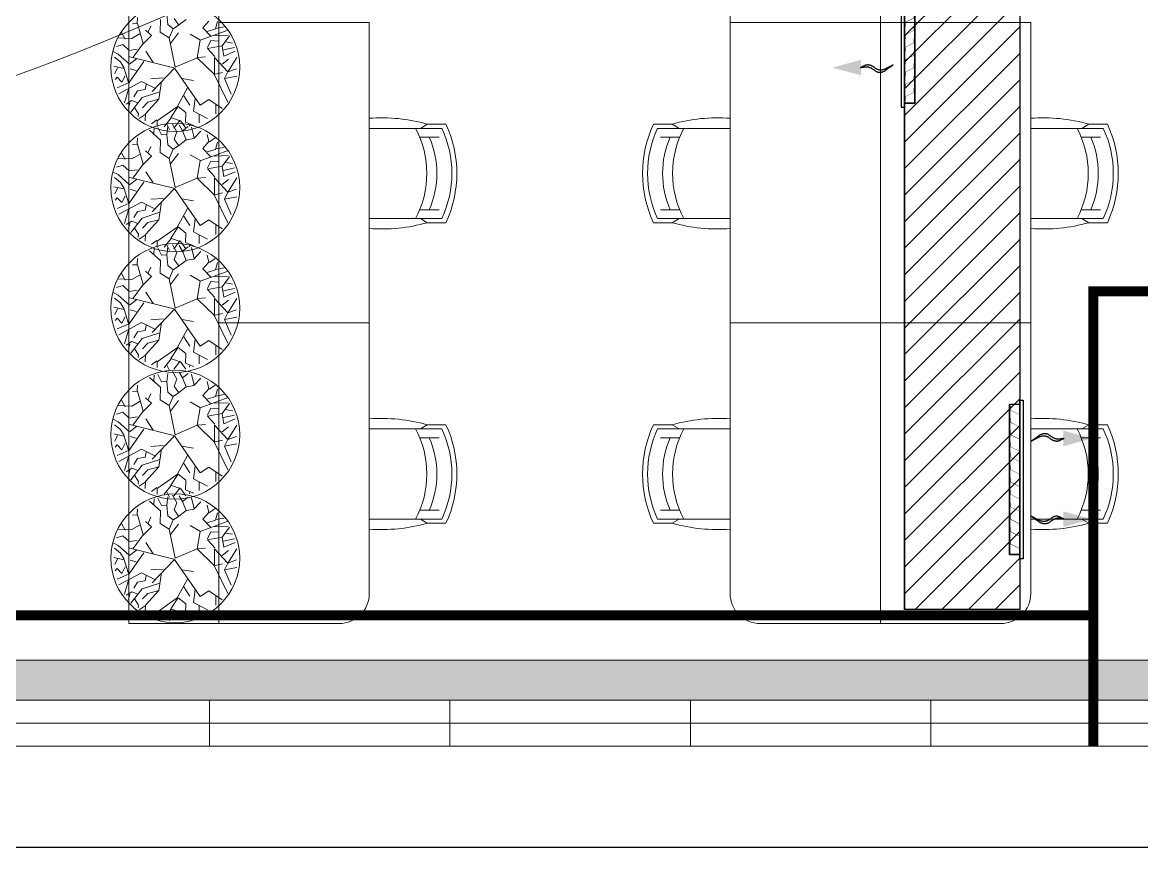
# Model space of a CAD drawing. Header units: millimetres. Extents: x -81374 to 485233, y -39075 to 157313.
# Drawn here: x 31653 to 37237, y -39075 to -34958 of the extents above; entities that cross this region are included whole.
import ezdxf
from ezdxf.enums import TextEntityAlignment as Align

# ---------------------------------------------------------------- set-up
doc = ezdxf.new("R2010")
doc.units = ezdxf.units.MM
doc.linetypes.add('CENTER', pattern=[2, 1.25, -0.25, 0.25, -0.25])
doc.linetypes.add('HIDDEN', pattern=[0.375, 0.25, -0.125])
for name, color, linetype in [('CEN', 252, 'CENTER'), ('Hatch 01_UC', 7, 'Continuous'), ('M-HVAC ELLIPTICAL DUCT', 6, 'Continuous'), ('M-HVAC-GRIL', 6, 'Continuous'), ('M-HVAC-INSULATION', 8, 'Continuous'), ('M-HVAC-SUPP', 4, 'Continuous')]:
    doc.layers.add(name, color=color, linetype=linetype)
for name, color, linetype, lineweight in [('G-IMPT', 8, 'Continuous', 5), ('ID-MODULAR', 44, 'Continuous', 9), ('M HVAC GRILLE', 6, 'Continuous', 13)]:
    doc.layers.add(name, color=color, linetype=linetype, lineweight=lineweight)
doc.styles.get("Standard").update_dxf_attribs({"font": 'arial.ttf'})

# ---------------------------------------------------------------- blocks, each defined once
blk = doc.blocks.new('ng')
at = {"layer": 'CEN', "color": 9, "linetype": 'HIDDEN', "lineweight": 0, "ltscale": 1500, "true_color": 0xc7c8ca}
blk.add_line((55278.8, 77360.6), (49415.5, 77360.6), dxfattribs=at)
blk.add_lwpolyline([(45315.5, 78013.1), (45315.5, 75743.2), (49415.5, 75743.2), (49415.5, 78013.2)], dxfattribs=at)
blk = doc.blocks.new('floor plan 1')
at = {"layer": 'DEFPOINTS', "color": 8, "linetype": 'Continuous'}
blk.add_line((0, 0), (41272.1, 0), dxfattribs=at)
at = {"layer": 'G-IMPT', "color": 55, "linetype": 'Continuous', "true_color": 0xb49f4b}
for p, q in [((19585.1, -506.5), (28633.4, -506.5)), ((19585.1, -735.3), (28633.4, -735.3))]:
    blk.add_line(p, q, dxfattribs=at)
at = {"layer": 'G-IMPT', "linetype": 'Continuous'}
for p, q in [((21985.1, -506.5), (21985.1, -735.3)), ((23185.1, -506.5), (23185.1, -735.3)), ((24385.1, -506.5), (24385.1, -735.3)), ((25585.1, -506.5), (25585.1, -735.3)), ((19585.1, -620.9), (28633.4, -620.9))]:
    blk.add_line(p, q, dxfattribs=at)
at = {"layer": 'G-IMPT', "color": 8, "ltscale": 500}
for p, q in [((22237, -1117.8), (21637, -1117.8)), ((22237, -2617.8), (22237, -1117.8)), ((22237, -1117.8), (22837, -1117.8)), ((22237, -2617.8), (22237, -1117.8)), ((25537, -1117.8), (24937, -1117.8)), ((25537, -8617.8), (25537, -1117.8)), ((25537, -1117.8), (25987, -1117.8)), ((25537, -2617.8), (25537, -1117.8)), ((25635.6, -1207.3), (25635.9, -1164.8)), ((25704.4, -1169), (25662, -1152.5)), ((25682.9, -1159.8), (25684.7, -1148.1)), ((25702.4, -1216.5), (25704.4, -1169)), ((25727.3, -1173.3), (25703.2, -1138.1)), ((25731.3, -1178.6), (25762, -1138.1)), ((25775.1, -1190.2), (25810, -1146.1)), ((25797.8, -1158.6), (25784.4, -1131.4)), ((25845.7, -1175.5), (25845.2, -1146.8)), ((25847, -1179.8), (25873.5, -1160.7)), ((25987, -1117.8), (25987, -8617.8)), ((25553.2, -1254.4), (25553.2, -1209.9)), ((25664.5, -1223.4), (25594.3, -1186.4)), ((25656.4, -1286), (25664.5, -1223.4)), ((25741.3, -1247.2), (25702.4, -1216.5)), ((25778, -1191.4), (25727.3, -1173.3)), ((25742.9, -1244.4), (25778, -1191.4)), ((25746.2, -1245.8), (25845.7, -1175.5)), ((25837.6, -1282.9), (25904, -1209.6)), ((25904, -1209.6), (25904.8, -1175.7)), ((25906, -1206.7), (25934.7, -1186.8)), ((25920.8, -1291.5), (25976.6, -1219.1)), ((25939.2, -1210.2), (25940.4, -1196.3)), ((25960, -1244.1), (25939.2, -1210.2)), ((21487, -1267.8), (21487, -2617.8)), ((22987, -1267.8), (22987, -2617.8)), ((24787, -1267.8), (24787, -2617.8)), ((25561.8, -1408.1), (25492.9, -1268.1)), ((25588.3, -1281.9), (25521.1, -1237.2)), ((25630.7, -1253.6), (25588.3, -1281.9)), ((25758.3, -1438.4), (25630.8, -1253.5)), ((25711.7, -1300.6), (25681.7, -1253.9)), ((25694, -1339.5), (25746.2, -1245.8)), ((25824.3, -1371.8), (25837.6, -1282.9)), ((25837.6, -1282.9), (25892.4, -1268.8)), ((25892.4, -1268.8), (25919, -1240.8)), ((25942.2, -1265), (25972.4, -1276)), ((25972.4, -1276), (25999.5, -1259.1)), ((25982.3, -1264.2), (25987.8, -1237.8)), ((25986, -1338.9), (26009.1, -1265)), ((25509.5, -1386), (25475.8, -1308.9)), ((25758.3, -1438.4), (25870.9, -1322)), ((25832.9, -1320.2), (25920.8, -1291.5)), ((25856.8, -1337.5), (25923.2, -1371.3)), ((25899.8, -1355.9), (25906, -1331.6)), ((25906, -1331.6), (25944.2, -1324.6)), ((25923.2, -1371.3), (26036.2, -1310.5)), ((25944.2, -1324.6), (25961.8, -1294.8)), ((25985.9, -1365.7), (26044.8, -1339.2)), ((25509.5, -1386), (25448.6, -1397.5)), ((25492.8, -1419.9), (25509.5, -1386)), ((25721.7, -1386.9), (25664.9, -1377.1)), ((25816.3, -1389.8), (25876.5, -1385.3)), ((25912.6, -1470.5), (25985.9, -1365.7)), ((25988.8, -1367.2), (26009.7, -1436.7)), ((26004.5, -1400.5), (26021.4, -1368.6)), ((26021.4, -1368.6), (26045, -1392.8)), ((26045, -1392.8), (26054.9, -1381)), ((25492.8, -1419.9), (25447.4, -1491.6)), ((25492.8, -1419.9), (25449.3, -1435.3)), ((25559.9, -1491.5), (25492.8, -1419.9)), ((25556.3, -1407.6), (25518.7, -1416.6)), ((25558.6, -1407), (25559.9, -1491.5)), ((25645.2, -1490.3), (25561.8, -1408.1)), ((25755.2, -1443.7), (25645.2, -1490.3)), ((25755.2, -1443.7), (25784.8, -1589.1)), ((25761.6, -1439.8), (25989, -1496.1)), ((25950.1, -1425.7), (25979.7, -1434.8)), ((26009.7, -1436.7), (26061.5, -1448)), ((26010.3, -1438.9), (26027.6, -1469.4)), ((26042.9, -1440.3), (26056, -1411.9)), ((25513.6, -1498.6), (25456.7, -1522.4)), ((25520.6, -1458.4), (25490.2, -1483.2)), ((25520.5, -1547.8), (25513.6, -1498.6)), ((25558.5, -1496.3), (25595, -1536.6)), ((25642.9, -1491), (25603.5, -1494)), ((25645.2, -1490.3), (25631.2, -1577.1)), ((25866.1, -1466.5), (25901.8, -1522.7)), ((25964.9, -1492.6), (25915.7, -1561)), ((25948.9, -1484.1), (25984.2, -1457.9)), ((25984.2, -1457.9), (26039.3, -1508.3)), ((26027.6, -1469.4), (26058.9, -1493.6)), ((25515, -1529.4), (25459.6, -1541.6)), ((25502.8, -1568.7), (25468.9, -1563.3)), ((25521.2, -1549.9), (25484.9, -1598.8)), ((25595, -1536.6), (25521.2, -1549.9)), ((25593.6, -1541.5), (25577, -1575.6)), ((25779.4, -1561.8), (25738.9, -1614)), ((25915.1, -1559.1), (25874.1, -1600.3)), ((25915.7, -1561), (25943, -1660.1)), ((25944.6, -1532.3), (25985.7, -1526.7)), ((25985.7, -1526.7), (26016, -1555.7)), ((26016, -1555.7), (26048.1, -1546)), ((26039.3, -1508.3), (26064.6, -1520.7)), ((21104.9, -1618.3), (21198, -1618.3)), ((21232.3, -1639.4), (21198, -1618.3)), ((23241.8, -1639.4), (23276, -1618.3)), ((23369.1, -1618.3), (23276, -1618.3)), ((24404.9, -1618.3), (24498, -1618.3)), ((24532.3, -1639.4), (24498, -1618.3)), ((25560.5, -1600.6), (25491.6, -1603.3)), ((25631.2, -1577.1), (25495.8, -1626.8)), ((25577, -1575.6), (25538.9, -1573.5)), ((25578.3, -1597.6), (25617.6, -1639.2)), ((25628.6, -1577.8), (25680.2, -1607.2)), ((25784.8, -1589.1), (25766.4, -1635)), ((25784.8, -1589.1), (25830.9, -1617.7)), ((25830.9, -1617.7), (25828.6, -1680.9)), ((25874.1, -1600.3), (25903.4, -1627.2)), ((25930.5, -1610.2), (25971.9, -1586.6)), ((25971.9, -1586.6), (26039.4, -1588.7)), ((26005.5, -1583.3), (26024.7, -1620)), ((21125.2, -1639.4), (21255.9, -1639.4)), ((21234, -1639.4), (21232.3, -1639.4)), ((21487, -1639.4), (21255.9, -1639.4)), ((22987, -1639.4), (23218.1, -1639.4)), ((23348.9, -1639.4), (23218.1, -1639.4)), ((23240.1, -1639.4), (23241.8, -1639.4)), ((24425.2, -1639.4), (24555.9, -1639.4)), ((24534, -1639.4), (24532.3, -1639.4)), ((24787, -1639.4), (24555.9, -1639.4)), ((25552.5, -1636.6), (25511.9, -1644.1)), ((25554.1, -1633.8), (25543.9, -1670.5)), ((25596, -1621.2), (25554.1, -1633.8)), ((25584.5, -1671.5), (25555.5, -1691.4)), ((25617.6, -1639.2), (25587.5, -1673)), ((25587.5, -1673), (25595.6, -1708.3)), ((25739.3, -1651.9), (25700.1, -1681.7)), ((25737, -1652.6), (25760.4, -1685.7)), ((25766.4, -1635), (25739.3, -1651.9)), ((25766.4, -1635), (25791.5, -1656.3)), ((25791.5, -1656.3), (25796.5, -1708.4)), ((25890.6, -1619.8), (25877.5, -1648.2)), ((25943, -1660.1), (25969.2, -1659)), ((25945.2, -1659.4), (25944.1, -1691)), ((25661.8, -1688.4), (25627.3, -1725.6)), ((25660.2, -1691.3), (25673.5, -1745.3)), ((25697.5, -1682.5), (25661.8, -1688.4)), ((25719.1, -1727.3), (25690.6, -1749.1)), ((25700.1, -1681.7), (25719.1, -1727.3)), ((25719.1, -1727.3), (25735.8, -1755.9)), ((25760.4, -1685.7), (25746.6, -1721.1)), ((25746.6, -1721.1), (25769, -1759.2)), ((25796.5, -1708.4), (25792.6, -1749.7)), ((25796.5, -1708.4), (25823.1, -1707.3)), ((25823.1, -1707.3), (25841.9, -1744.1)), ((25828.6, -1680.9), (25883.1, -1729.3)), ((25861.8, -1711.3), (25859.7, -1740.8)), ((25635.6, -1824.1), (25635.9, -1781.6)), ((25704.4, -1785.8), (25662, -1769.3)), ((25682.9, -1776.6), (25684.7, -1764.9)), ((25702.4, -1833.3), (25704.4, -1785.8)), ((25727.3, -1790.1), (25703.2, -1754.9)), ((25731.3, -1795.4), (25762, -1755)), ((25775.1, -1807), (25810, -1763)), ((25797.8, -1775.4), (25784.4, -1748.2)), ((25845.7, -1792.3), (25845.2, -1763.6)), ((25847, -1796.7), (25873.5, -1777.5)), ((25553.2, -1871.3), (25553.2, -1826.7)), ((25664.5, -1840.2), (25594.3, -1803.2)), ((25656.4, -1902.8), (25664.5, -1840.2)), ((25741.3, -1864), (25702.4, -1833.3)), ((25778, -1808.2), (25727.3, -1790.1)), ((25742.9, -1861.2), (25778, -1808.2)), ((25746.2, -1862.6), (25845.7, -1792.3)), ((25837.6, -1899.7), (25904, -1826.4)), ((25904, -1826.4), (25904.8, -1792.6)), ((25906, -1823.5), (25934.7, -1803.7)), ((25920.8, -1908.3), (25976.6, -1835.9)), ((25939.2, -1827.1), (25940.4, -1813.2)), ((25960, -1860.9), (25939.2, -1827.1)), ((25561.8, -2024.9), (25492.9, -1884.9)), ((25588.3, -1898.7), (25521.1, -1854)), ((25630.7, -1870.4), (25588.3, -1898.7)), ((25758.3, -2055.2), (25630.8, -1870.3)), ((25711.7, -1917.4), (25681.7, -1870.7)), ((25694, -1956.3), (25746.2, -1862.6)), ((25837.6, -1899.7), (25892.4, -1885.6)), ((25892.4, -1885.6), (25919, -1857.6)), ((25942.2, -1881.9), (25972.4, -1892.9)), ((25972.4, -1892.9), (25999.5, -1875.9)), ((25982.3, -1881), (25987.8, -1854.6)), ((25986, -1955.7), (26009.1, -1881.9)), ((25509.5, -2002.8), (25475.8, -1925.7)), ((25758.3, -2055.2), (25870.9, -1938.8)), ((25824.3, -1988.6), (25837.6, -1899.7)), ((25832.9, -1937.1), (25920.8, -1908.3)), ((25856.8, -1954.4), (25923.2, -1988.1)), ((25899.8, -1972.7), (25906, -1948.5)), ((25906, -1948.5), (25944.2, -1941.4)), ((25923.2, -1988.1), (26036.2, -1927.4)), ((25944.2, -1941.4), (25961.8, -1911.7)), ((25509.5, -2002.8), (25448.6, -2014.3)), ((25492.8, -2036.7), (25509.5, -2002.8)), ((25721.7, -2003.8), (25664.9, -1993.9)), ((25816.3, -2006.6), (25876.5, -2002.1)), ((25912.6, -2087.4), (25985.9, -1982.6)), ((25985.9, -1982.6), (26044.8, -1956)), ((25988.8, -1984), (26009.7, -2053.5)), ((26004.5, -2017.4), (26021.4, -1985.4)), ((26021.4, -1985.4), (26045, -2009.6)), ((26045, -2009.6), (26054.9, -1997.8)), ((25492.8, -2036.7), (25447.4, -2108.4)), ((25492.8, -2036.7), (25449.3, -2052.1)), ((25559.9, -2108.3), (25492.8, -2036.7)), ((25556.3, -2024.5), (25518.7, -2033.4)), ((25558.6, -2023.8), (25559.9, -2108.3)), ((25645.2, -2107.2), (25561.8, -2024.9)), ((25755.2, -2060.5), (25645.2, -2107.2)), ((25755.2, -2060.5), (25784.8, -2205.9)), ((25761.6, -2056.6), (25989, -2112.9)), ((25950.1, -2042.5), (25979.7, -2051.6)), ((26009.7, -2053.5), (26061.5, -2064.8)), ((26010.3, -2055.7), (26027.6, -2086.2)), ((26042.9, -2057.1), (26056, -2028.7)), ((21198, -2110.3), (21104.9, -2110.3)), ((21255.9, -2089.1), (21125.2, -2089.1)), ((21232.3, -2089.1), (21198, -2110.3)), ((21234, -2089.1), (21232.3, -2089.1)), ((21255.9, -2089.1), (21487, -2089.1)), ((23218.1, -2089.1), (22987, -2089.1)), ((23218.1, -2089.1), (23348.9, -2089.1)), ((23240.1, -2089.1), (23241.8, -2089.1)), ((23241.8, -2089.1), (23276, -2110.3)), ((23276, -2110.3), (23369.1, -2110.3)), ((24498, -2110.3), (24404.9, -2110.3)), ((24555.9, -2089.1), (24425.2, -2089.1)), ((24532.3, -2089.1), (24498, -2110.3)), ((24534, -2089.1), (24532.3, -2089.1)), ((24555.9, -2089.1), (24787, -2089.1)), ((25513.6, -2115.4), (25456.7, -2139.2)), ((25520.6, -2075.3), (25490.2, -2100)), ((25520.5, -2164.6), (25513.6, -2115.4)), ((25558.5, -2113.1), (25595, -2153.5)), ((25642.9, -2107.9), (25603.5, -2110.8)), ((25645.2, -2107.2), (25631.2, -2193.9)), ((25866.1, -2083.3), (25901.8, -2139.5)), ((25964.9, -2109.4), (25915.7, -2177.8)), ((25948.9, -2100.9), (25984.2, -2074.7)), ((25984.2, -2074.7), (26039.3, -2125.1)), ((26027.6, -2086.2), (26058.9, -2110.4)), ((25515, -2146.2), (25459.6, -2158.4)), ((25521.2, -2166.8), (25484.9, -2215.7)), ((25595, -2153.5), (25521.2, -2166.8)), ((25593.6, -2158.3), (25577, -2192.5)), ((25915.1, -2175.9), (25874.1, -2217.1)), ((25944.6, -2149.1), (25985.7, -2143.5)), ((25985.7, -2143.5), (26016, -2172.5)), ((26016, -2172.5), (26048.1, -2162.8)), ((26039.3, -2125.1), (26064.6, -2137.6)), ((25502.8, -2185.6), (25468.9, -2180.1)), ((25560.5, -2217.5), (25491.6, -2220.2)), ((25631.2, -2193.9), (25495.8, -2243.6)), ((25577, -2192.5), (25538.9, -2190.3)), ((25578.3, -2214.5), (25617.6, -2256)), ((25628.6, -2194.7), (25680.2, -2224)), ((25779.4, -2178.6), (25738.9, -2230.9)), ((25784.8, -2205.9), (25766.4, -2251.8)), ((25784.8, -2205.9), (25830.9, -2234.5)), ((25874.1, -2217.1), (25903.4, -2244)), ((25915.7, -2177.8), (25943, -2276.9)), ((25930.5, -2227), (25971.9, -2203.4)), ((25971.9, -2203.4), (26039.4, -2205.6)), ((26005.5, -2200.1), (26024.7, -2236.8)), ((25552.5, -2253.5), (25511.9, -2260.9)), ((25554.1, -2250.6), (25543.9, -2287.3)), ((25596, -2238.1), (25554.1, -2250.6)), ((25584.5, -2288.4), (25555.5, -2308.3)), ((25617.6, -2256), (25587.5, -2289.8)), ((25739.3, -2268.8), (25700.1, -2298.5)), ((25737, -2269.4), (25760.4, -2302.5)), ((25766.4, -2251.8), (25739.3, -2268.8)), ((25766.4, -2251.8), (25791.5, -2273.1)), ((25791.5, -2273.1), (25796.5, -2325.3)), ((25830.9, -2234.5), (25828.6, -2297.7)), ((25890.6, -2236.6), (25877.5, -2265)), ((25943, -2276.9), (25969.2, -2275.8)), ((25945.2, -2276.2), (25944.1, -2307.8)), ((25587.5, -2289.8), (25595.6, -2325.1)), ((25661.8, -2305.3), (25627.3, -2342.4)), ((25660.2, -2308.1), (25673.5, -2362.2)), ((25697.5, -2299.3), (25661.8, -2305.3)), ((25719.1, -2344.1), (25690.6, -2365.9)), ((25700.1, -2298.5), (25719.1, -2344.1)), ((25719.1, -2344.1), (25735.8, -2372.7)), ((25760.4, -2302.5), (25746.6, -2337.9)), ((25746.6, -2337.9), (25769, -2376)), ((25796.5, -2325.3), (25792.6, -2366.5)), ((25796.5, -2325.3), (25823.1, -2324.1)), ((25823.1, -2324.1), (25841.9, -2360.9)), ((25828.6, -2297.7), (25883.1, -2346.2)), ((25861.8, -2328.1), (25859.7, -2357.6)), ((25682.9, -2408.5), (25684.7, -2396.8)), ((25727.3, -2422), (25703.2, -2386.8)), ((25731.3, -2427.3), (25762, -2386.8)), ((25775.1, -2438.9), (25810, -2394.8)), ((25797.8, -2407.3), (25784.4, -2380.1)), ((25845.7, -2424.2), (25845.2, -2395.5)), ((25664.5, -2472.1), (25594.3, -2435.1)), ((25635.6, -2456), (25635.9, -2413.4)), ((25704.4, -2417.7), (25662, -2401.2)), ((25702.4, -2465.1), (25704.4, -2417.7)), ((25778, -2440.1), (25727.3, -2422)), ((25742.9, -2493.1), (25778, -2440.1)), ((25746.2, -2494.4), (25845.7, -2424.2)), ((25847, -2428.5), (25873.5, -2409.4)), ((25904, -2458.3), (25904.8, -2424.4)), ((25906, -2455.3), (25934.7, -2435.5)), ((25939.2, -2458.9), (25940.4, -2445)), ((25588.3, -2530.6), (25521.1, -2485.9)), ((25553.2, -2503.1), (25553.2, -2458.6)), ((25630.7, -2502.2), (25588.3, -2530.6)), ((25758.3, -2687.1), (25630.8, -2502.2)), ((25656.4, -2534.6), (25664.5, -2472.1)), ((25711.7, -2549.3), (25681.7, -2502.6)), ((25694, -2588.2), (25746.2, -2494.4)), ((25741.3, -2495.9), (25702.4, -2465.1)), ((25837.6, -2531.6), (25904, -2458.3)), ((25892.4, -2517.5), (25919, -2489.4)), ((25920.8, -2540.2), (25976.6, -2467.8)), ((25960, -2492.8), (25939.2, -2458.9)), ((25972.4, -2524.7), (25999.5, -2507.7)), ((25982.3, -2512.9), (25987.8, -2486.5)), ((25509.5, -2634.7), (25475.8, -2557.6)), ((25561.8, -2656.8), (25492.9, -2516.8)), ((25824.3, -2620.4), (25837.6, -2531.6)), ((25832.9, -2568.9), (25920.8, -2540.2)), ((25837.6, -2531.6), (25892.4, -2517.5)), ((25923.2, -2620), (26036.2, -2559.2)), ((25942.2, -2513.7), (25972.4, -2524.7)), ((25944.2, -2573.3), (25961.8, -2543.5)), ((25986, -2587.6), (26009.1, -2513.7)), ((22237, -2617.8), (21487, -2617.8)), ((21487, -2617.8), (21487, -4117.8)), ((21487, -2617.8), (22237, -2617.8)), ((22237, -2617.8), (22987, -2617.8)), ((22237, -4117.8), (22237, -2617.8)), ((22237, -4117.8), (22237, -2617.8)), ((22987, -2617.8), (22237, -2617.8)), ((22987, -2617.8), (22987, -4117.8)), ((25537, -2617.8), (24787, -2617.8)), ((24787, -2617.8), (24787, -4117.8)), ((24787, -2617.8), (25537, -2617.8)), ((25537, -4117.8), (25537, -2617.8)), ((25758.3, -2687.1), (25870.9, -2570.7)), ((25856.8, -2586.2), (25923.2, -2620)), ((25899.8, -2604.6), (25906, -2580.3)), ((25906, -2580.3), (25944.2, -2573.3)), ((25912.6, -2719.2), (25985.9, -2614.4)), ((25985.9, -2614.4), (26044.8, -2587.9)), ((25988.8, -2615.9), (26009.7, -2685.4)), ((26004.5, -2649.2), (26021.4, -2617.3)), ((26021.4, -2617.3), (26045, -2641.5)), ((25492.8, -2668.6), (25447.4, -2740.3)), ((25509.5, -2634.7), (25448.6, -2646.2)), ((25492.8, -2668.6), (25449.3, -2684)), ((25492.8, -2668.6), (25509.5, -2634.7)), ((25559.9, -2740.1), (25492.8, -2668.6)), ((25556.3, -2656.3), (25518.7, -2665.3)), ((25558.6, -2655.6), (25559.9, -2740.1)), ((25645.2, -2739), (25561.8, -2656.8)), ((25721.7, -2635.6), (25664.9, -2625.8)), ((25816.3, -2638.5), (25876.5, -2634)), ((25950.1, -2674.4), (25979.7, -2683.5)), ((26042.9, -2689), (26056, -2660.6)), ((26045, -2641.5), (26054.9, -2629.7)), ((25520.6, -2707.1), (25490.2, -2731.9)), ((25755.2, -2692.4), (25645.2, -2739)), ((25755.2, -2692.4), (25784.8, -2837.7)), ((25761.6, -2688.5), (25989, -2744.8)), ((25866.1, -2715.2), (25901.8, -2771.4)), ((25948.9, -2732.8), (25984.2, -2706.6)), ((25984.2, -2706.6), (26039.3, -2757)), ((26009.7, -2685.4), (26061.5, -2696.7)), ((26010.3, -2687.6), (26027.6, -2718)), ((26027.6, -2718), (26058.9, -2742.2)), ((25513.6, -2747.3), (25456.7, -2771.1)), ((25515, -2778.1), (25459.6, -2790.3)), ((25520.5, -2796.5), (25513.6, -2747.3)), ((25595, -2785.3), (25521.2, -2798.6)), ((25558.5, -2745), (25595, -2785.3)), ((25593.6, -2790.2), (25577, -2824.3)), ((25642.9, -2739.7), (25603.5, -2742.7)), ((25645.2, -2739), (25631.2, -2825.8)), ((25964.9, -2741.3), (25915.7, -2809.7)), ((25944.6, -2781), (25985.7, -2775.4)), ((25985.7, -2775.4), (26016, -2804.3)), ((26039.3, -2757), (26064.6, -2769.4)), ((25502.8, -2817.4), (25468.9, -2811.9)), ((25521.2, -2798.6), (25484.9, -2847.5)), ((25631.2, -2825.8), (25495.8, -2875.5)), ((25577, -2824.3), (25538.9, -2822.2)), ((25578.3, -2846.3), (25617.6, -2887.9)), ((25628.6, -2826.5), (25680.2, -2855.9)), ((25779.4, -2810.5), (25738.9, -2862.7)), ((25784.8, -2837.7), (25766.4, -2883.7)), ((25784.8, -2837.7), (25830.9, -2866.4)), ((25915.1, -2807.8), (25874.1, -2849)), ((25915.7, -2809.7), (25943, -2908.8)), ((25930.5, -2858.9), (25971.9, -2835.3)), ((25971.9, -2835.3), (26039.4, -2837.4)), ((26005.5, -2831.9), (26024.7, -2868.7)), ((26016, -2804.3), (26048.1, -2794.7)), ((25560.5, -2849.3), (25491.6, -2852)), ((25552.5, -2885.3), (25511.9, -2892.8)), ((25554.1, -2882.5), (25543.9, -2919.1)), ((25596, -2869.9), (25554.1, -2882.5)), ((25617.6, -2887.9), (25587.5, -2921.7)), ((25739.3, -2900.6), (25700.1, -2930.4)), ((25737, -2901.3), (25760.4, -2934.4)), ((25766.4, -2883.7), (25739.3, -2900.6)), ((25766.4, -2883.7), (25791.5, -2905)), ((25830.9, -2866.4), (25828.6, -2929.5)), ((25874.1, -2849), (25903.4, -2875.9)), ((25890.6, -2868.5), (25877.5, -2896.9)), ((25584.5, -2920.2), (25555.5, -2940.1)), ((25587.5, -2921.7), (25595.6, -2957)), ((25661.8, -2937.1), (25627.3, -2974.3)), ((25660.2, -2940), (25673.5, -2994)), ((25697.5, -2931.1), (25661.8, -2937.1)), ((25700.1, -2930.4), (25719.1, -2976)), ((25760.4, -2934.4), (25746.6, -2969.8)), ((25791.5, -2905), (25796.5, -2957.1)), ((25796.5, -2957.1), (25792.6, -2998.4)), ((25796.5, -2957.1), (25823.1, -2956)), ((25823.1, -2956), (25841.9, -2992.8)), ((25828.6, -2929.5), (25883.1, -2978)), ((25943, -2908.8), (25969.2, -2907.7)), ((25945.2, -2908.1), (25944.1, -2939.7)), ((25635.6, -3057.3), (25635.9, -3014.7)), ((25704.4, -3018.9), (25662, -3002.5)), ((25682.9, -3009.8), (25684.7, -2998)), ((25719.1, -2976), (25690.6, -2997.8)), ((25727.3, -3023.3), (25703.2, -2988)), ((25719.1, -2976), (25735.8, -3004.5)), ((25731.3, -3028.6), (25762, -2988.1)), ((25746.6, -2969.8), (25769, -3007.9)), ((25775.1, -3040.2), (25810, -2996.1)), ((25797.8, -3008.6), (25784.4, -2981.4)), ((25845.7, -3025.5), (25845.2, -2996.7)), ((25847, -3029.8), (25873.5, -3010.7)), ((25861.8, -2960), (25859.7, -2989.5)), ((25553.2, -3104.4), (25553.2, -3059.9)), ((25664.5, -3073.4), (25594.3, -3036.4)), ((25702.4, -3066.4), (25704.4, -3018.9)), ((25741.3, -3097.2), (25702.4, -3066.4)), ((25778, -3041.4), (25727.3, -3023.3)), ((25742.9, -3094.3), (25778, -3041.4)), ((25746.2, -3095.7), (25845.7, -3025.5)), ((25837.6, -3132.9), (25904, -3059.6)), ((25904, -3059.6), (25904.8, -3025.7)), ((25906, -3056.6), (25934.7, -3036.8)), ((25920.8, -3141.5), (25976.6, -3069.1)), ((25939.2, -3060.2), (25940.4, -3046.3)), ((25960, -3094.1), (25939.2, -3060.2)), ((21104.9, -3118.3), (21198, -3118.3)), ((21232.3, -3139.4), (21198, -3118.3)), ((23241.8, -3139.4), (23276, -3118.3)), ((23369.1, -3118.3), (23276, -3118.3)), ((24404.9, -3118.3), (24498, -3118.3)), ((24532.3, -3139.4), (24498, -3118.3)), ((25561.8, -3258), (25492.9, -3118.1)), ((25588.3, -3131.9), (25521.1, -3087.2)), ((25630.7, -3103.5), (25588.3, -3131.9)), ((25758.3, -3288.4), (25630.8, -3103.5)), ((25656.4, -3135.9), (25664.5, -3073.4)), ((25711.7, -3150.6), (25681.7, -3103.8)), ((25694, -3189.5), (25746.2, -3095.7)), ((25837.6, -3132.9), (25892.4, -3118.8)), ((25892.4, -3118.8), (25919, -3090.7)), ((25942.2, -3115), (25972.4, -3126)), ((25972.4, -3126), (25999.5, -3109)), ((25982.3, -3114.2), (25987.8, -3087.8)), ((25986, -3188.8), (26009.1, -3115)), ((21125.2, -3139.4), (21255.9, -3139.4)), ((21234, -3139.4), (21232.3, -3139.4)), ((21487, -3139.4), (21255.9, -3139.4)), ((22987, -3139.4), (23218.1, -3139.4)), ((23348.9, -3139.4), (23218.1, -3139.4)), ((23240.1, -3139.4), (23241.8, -3139.4)), ((24425.2, -3139.4), (24555.9, -3139.4)), ((24534, -3139.4), (24532.3, -3139.4)), ((24787, -3139.4), (24555.9, -3139.4)), ((25509.5, -3236), (25475.8, -3158.9)), ((25758.3, -3288.4), (25870.9, -3172)), ((25824.3, -3221.7), (25837.6, -3132.9)), ((25832.9, -3170.2), (25920.8, -3141.5)), ((25899.8, -3205.9), (25906, -3181.6)), ((25906, -3181.6), (25944.2, -3174.6)), ((25923.2, -3221.2), (26036.2, -3160.5)), ((25944.2, -3174.6), (25961.8, -3144.8)), ((25509.5, -3236), (25448.6, -3247.5)), ((25492.8, -3269.9), (25509.5, -3236)), ((25721.7, -3236.9), (25664.9, -3227.1)), ((25816.3, -3239.8), (25876.5, -3235.3)), ((25856.8, -3187.5), (25923.2, -3221.2)), ((25912.6, -3320.5), (25985.9, -3215.7)), ((25985.9, -3215.7), (26044.8, -3189.2)), ((25988.8, -3217.2), (26009.7, -3286.7)), ((26004.5, -3250.5), (26021.4, -3218.6)), ((26021.4, -3218.6), (26045, -3242.8)), ((26045, -3242.8), (26054.9, -3231)), ((25492.8, -3269.9), (25447.4, -3341.6)), ((25492.8, -3269.9), (25449.3, -3285.3)), ((25559.9, -3341.4), (25492.8, -3269.9)), ((25556.3, -3257.6), (25518.7, -3266.5)), ((25558.6, -3256.9), (25559.9, -3341.4)), ((25645.2, -3340.3), (25561.8, -3258)), ((25755.2, -3293.7), (25645.2, -3340.3)), ((25755.2, -3293.7), (25784.8, -3439)), ((25761.6, -3289.8), (25989, -3346.1)), ((25950.1, -3275.7), (25979.7, -3284.8)), ((26009.7, -3286.7), (26061.5, -3297.9)), ((26010.3, -3288.8), (26027.6, -3319.3)), ((26042.9, -3290.3), (26056, -3261.9)), ((25513.6, -3348.5), (25456.7, -3372.4)), ((25520.6, -3308.4), (25490.2, -3333.2)), ((25520.5, -3397.7), (25513.6, -3348.5)), ((25558.5, -3346.3), (25595, -3386.6)), ((25642.9, -3341), (25603.5, -3344)), ((25645.2, -3340.3), (25631.2, -3427)), ((25866.1, -3316.5), (25901.8, -3372.7)), ((25964.9, -3342.6), (25915.7, -3411)), ((25948.9, -3334.1), (25984.2, -3307.9)), ((25984.2, -3307.9), (26039.3, -3358.3)), ((26027.6, -3319.3), (26058.9, -3343.5)), ((25515, -3379.4), (25459.6, -3391.6)), ((25521.2, -3399.9), (25484.9, -3448.8)), ((25595, -3386.6), (25521.2, -3399.9)), ((25593.6, -3391.4), (25577, -3425.6)), ((25944.6, -3382.2), (25985.7, -3376.7)), ((25985.7, -3376.7), (26016, -3405.6)), ((26016, -3405.6), (26048.1, -3396)), ((26039.3, -3358.3), (26064.6, -3370.7)), ((25502.8, -3418.7), (25468.9, -3413.2)), ((25560.5, -3450.6), (25491.6, -3453.3)), ((25631.2, -3427), (25495.8, -3476.8)), ((25577, -3425.6), (25538.9, -3423.5)), ((25578.3, -3447.6), (25617.6, -3489.2)), ((25628.6, -3427.8), (25680.2, -3457.1)), ((25779.4, -3411.8), (25738.9, -3464)), ((25784.8, -3439), (25766.4, -3484.9)), ((25784.8, -3439), (25830.9, -3467.7)), ((25915.1, -3409.1), (25874.1, -3450.3)), ((25874.1, -3450.3), (25903.4, -3477.1)), ((25915.7, -3411), (25943, -3510.1)), ((25930.5, -3460.2), (25971.9, -3436.6)), ((25971.9, -3436.6), (26039.4, -3438.7)), ((26005.5, -3433.2), (26024.7, -3469.9)), ((25552.5, -3486.6), (25511.9, -3494.1)), ((25554.1, -3483.8), (25543.9, -3520.4)), ((25596, -3471.2), (25554.1, -3483.8)), ((25617.6, -3489.2), (25587.5, -3523)), ((25739.3, -3501.9), (25700.1, -3531.6)), ((25737, -3502.6), (25760.4, -3535.7)), ((25766.4, -3484.9), (25739.3, -3501.9)), ((25766.4, -3484.9), (25791.5, -3506.3)), ((25791.5, -3506.3), (25796.5, -3558.4)), ((25830.9, -3467.7), (25828.6, -3530.8)), ((25890.6, -3469.8), (25877.5, -3498.2)), ((25943, -3510.1), (25969.2, -3509)), ((25945.2, -3509.4), (25944.1, -3541)), ((25584.5, -3521.5), (25555.5, -3541.4)), ((25587.5, -3523), (25595.6, -3558.3)), ((25661.8, -3538.4), (25627.3, -3575.6)), ((25660.2, -3541.3), (25673.5, -3595.3)), ((25697.5, -3532.4), (25661.8, -3538.4)), ((25700.1, -3531.6), (25719.1, -3577.2)), ((25760.4, -3535.7), (25746.6, -3571.1)), ((25746.6, -3571.1), (25769, -3609.1)), ((25796.5, -3558.4), (25792.6, -3599.7)), ((25796.5, -3558.4), (25823.1, -3557.2)), ((25823.1, -3557.2), (25841.9, -3594)), ((25828.6, -3530.8), (25883.1, -3579.3)), ((25861.8, -3561.3), (25859.7, -3590.8)), ((21198, -3610.3), (21104.9, -3610.3)), ((21255.9, -3589.1), (21125.2, -3589.1)), ((21232.3, -3589.1), (21198, -3610.3)), ((21234, -3589.1), (21232.3, -3589.1)), ((21255.9, -3589.1), (21487, -3589.1)), ((23218.1, -3589.1), (22987, -3589.1)), ((23218.1, -3589.1), (23348.9, -3589.1)), ((23240.1, -3589.1), (23241.8, -3589.1)), ((23241.8, -3589.1), (23276, -3610.3)), ((23276, -3610.3), (23369.1, -3610.3)), ((24498, -3610.3), (24404.9, -3610.3)), ((24555.9, -3589.1), (24425.2, -3589.1)), ((24532.3, -3589.1), (24498, -3610.3)), ((24534, -3589.1), (24532.3, -3589.1)), ((24555.9, -3589.1), (24787, -3589.1)), ((25635.6, -3658.6), (25635.9, -3616)), ((25704.4, -3620.2), (25662, -3603.8)), ((25682.9, -3611.1), (25684.7, -3599.3)), ((25719.1, -3577.2), (25690.6, -3599)), ((25702.4, -3667.7), (25704.4, -3620.2)), ((25727.3, -3624.6), (25703.2, -3589.3)), ((25719.1, -3577.2), (25735.8, -3605.8)), ((25778, -3642.7), (25727.3, -3624.6)), ((25731.3, -3629.8), (25762, -3589.4)), ((25746.2, -3697), (25845.7, -3626.8)), ((25775.1, -3641.5), (25810, -3597.4)), ((25797.8, -3609.9), (25784.4, -3582.7)), ((25845.7, -3626.8), (25845.2, -3598)), ((25847, -3631.1), (25873.5, -3612)), ((25904, -3660.9), (25904.8, -3627)), ((25553.2, -3705.7), (25553.2, -3661.2)), ((25664.5, -3674.7), (25594.3, -3637.6)), ((25656.4, -3737.2), (25664.5, -3674.7)), ((25741.3, -3698.5), (25702.4, -3667.7)), ((25742.9, -3695.6), (25778, -3642.7)), ((25837.6, -3734.1), (25904, -3660.9)), ((25906, -3657.9), (25934.7, -3638.1)), ((25920.8, -3742.8), (25976.6, -3670.3)), ((25939.2, -3661.5), (25940.4, -3647.6)), ((25960, -3695.3), (25939.2, -3661.5)), ((25561.8, -3859.3), (25492.9, -3719.3)), ((25588.3, -3733.2), (25521.1, -3688.5)), ((25630.7, -3704.8), (25588.3, -3733.2)), ((25758.3, -3889.7), (25630.8, -3704.8)), ((25711.7, -3751.9), (25681.7, -3705.1)), ((25694, -3790.8), (25746.2, -3697)), ((25824.3, -3823), (25837.6, -3734.1)), ((25837.6, -3734.1), (25892.4, -3720)), ((25892.4, -3720), (25919, -3692)), ((25942.2, -3716.3), (25972.4, -3727.3)), ((25972.4, -3727.3), (25999.5, -3710.3)), ((25982.3, -3715.5), (25987.8, -3689.1)), ((25986, -3790.1), (26009.1, -3716.3)), ((25509.5, -3837.3), (25475.8, -3760.2)), ((25758.3, -3889.7), (25870.9, -3773.3)), ((25832.9, -3771.5), (25920.8, -3742.8)), ((25856.8, -3788.8), (25923.2, -3822.5)), ((25899.8, -3807.1), (25906, -3782.9)), ((25906, -3782.9), (25944.2, -3775.8)), ((25923.2, -3822.5), (26036.2, -3761.8)), ((25944.2, -3775.8), (25961.8, -3746.1)), ((25985.9, -3817), (26044.8, -3790.5)), ((25509.5, -3837.3), (25448.6, -3848.8)), ((25492.8, -3871.2), (25509.5, -3837.3)), ((25721.7, -3838.2), (25664.9, -3828.4)), ((25816.3, -3841.1), (25876.5, -3836.6)), ((25912.6, -3921.8), (25985.9, -3817)), ((25988.8, -3818.5), (26009.7, -3888)), ((26004.5, -3851.8), (26021.4, -3819.9)), ((26021.4, -3819.9), (26045, -3844.1)), ((26045, -3844.1), (26054.9, -3832.3)), ((25492.8, -3871.2), (25447.4, -3942.8)), ((25492.8, -3871.2), (25449.3, -3886.6)), ((25559.9, -3942.7), (25492.8, -3871.2)), ((25556.3, -3858.9), (25518.7, -3867.8)), ((25558.6, -3858.2), (25559.9, -3942.7)), ((25645.2, -3941.6), (25561.8, -3859.3)), ((25755.2, -3895), (25645.2, -3941.6)), ((25755.2, -3895), (25784.8, -4040.3)), ((25761.6, -3891.1), (25989, -3947.4)), ((25950.1, -3876.9), (25979.7, -3886)), ((26009.7, -3888), (26061.5, -3899.2)), ((26010.3, -3890.1), (26027.6, -3920.6)), ((26042.9, -3891.5), (26056, -3863.2)), ((25513.6, -3949.8), (25456.7, -3973.7)), ((25520.6, -3909.7), (25490.2, -3934.4)), ((25520.5, -3999), (25513.6, -3949.8)), ((25558.5, -3947.6), (25595, -3987.9)), ((25642.9, -3942.3), (25603.5, -3945.3)), ((25645.2, -3941.6), (25631.2, -4028.3)), ((25866.1, -3917.8), (25901.8, -3974)), ((25964.9, -3943.8), (25915.7, -4012.2)), ((25948.9, -3935.4), (25984.2, -3909.2)), ((25984.2, -3909.2), (26039.3, -3959.6)), ((26027.6, -3920.6), (26058.9, -3944.8)), ((26039.3, -3959.6), (26064.6, -3972)), ((25515, -3980.6), (25459.6, -3992.8)), ((25502.8, -4020), (25468.9, -4014.5)), ((25521.2, -4001.2), (25484.9, -4050.1)), ((25595, -3987.9), (25521.2, -4001.2)), ((25593.6, -3992.7), (25577, -4026.9)), ((25779.4, -4013), (25738.9, -4065.3)), ((25915.1, -4010.3), (25874.1, -4051.5)), ((25915.7, -4012.2), (25943, -4111.4)), ((25944.6, -3983.5), (25985.7, -3978)), ((25985.7, -3978), (26016, -4006.9)), ((26016, -4006.9), (26048.1, -3997.3)), ((25560.5, -4051.9), (25491.6, -4054.6)), ((25631.2, -4028.3), (25495.8, -4078.1)), ((25577, -4026.9), (25538.9, -4024.8)), ((25596, -4072.5), (25554.1, -4085)), ((25578.3, -4048.9), (25617.6, -4090.5)), ((25628.6, -4029.1), (25680.2, -4058.4)), ((25784.8, -4040.3), (25766.4, -4086.2)), ((25784.8, -4040.3), (25830.9, -4068.9)), ((25830.9, -4068.9), (25828.6, -4132.1)), ((25874.1, -4051.5), (25903.4, -4078.4)), ((25890.6, -4071.1), (25877.5, -4099.5)), ((25930.5, -4061.5), (25971.9, -4037.8)), ((25971.9, -4037.8), (26039.4, -4040)), ((26005.5, -4034.5), (26024.7, -4071.2)), ((21487, -4117.8), (22237, -4117.8)), ((22987, -4117.8), (22237, -4117.8)), ((22987, -4117.8), (22237, -4117.8)), ((22237, -4117.8), (22237, -5617.8)), ((22987, -5617.8), (22987, -4117.8)), ((24787, -4117.8), (25537, -4117.8)), ((25552.5, -4087.9), (25511.9, -4095.3)), ((25554.1, -4085), (25543.9, -4121.7)), ((25617.6, -4090.5), (25587.5, -4124.3)), ((25739.3, -4103.2), (25700.1, -4132.9)), ((25737, -4103.9), (25760.4, -4137)), ((25766.4, -4086.2), (25739.3, -4103.2)), ((25766.4, -4086.2), (25791.5, -4107.6)), ((25791.5, -4107.6), (25796.5, -4159.7)), ((25943, -4111.4), (25969.2, -4110.3)), ((25945.2, -4110.7), (25944.1, -4142.3))]:
    blk.add_line(p, q, dxfattribs=at)
at = {"layer": 'G-IMPT', "color": 8, "ltscale": 500, "extrusion": (0, 0, -1)}
for p, q in [((21139.1, -1683.2), (21235.5, -1683.2)), ((23335, -1683.2), (23238.5, -1683.2)), ((24439.1, -1683.2), (24535.5, -1683.2)), ((21139.1, -2045.3), (21235.5, -2045.3)), ((23335, -2045.3), (23238.5, -2045.3)), ((24439.1, -2045.3), (24535.5, -2045.3)), ((21139.1, -3183.2), (21235.5, -3183.2)), ((23335, -3183.2), (23238.5, -3183.2)), ((24439.1, -3183.2), (24535.5, -3183.2)), ((21139.1, -3545.3), (21235.5, -3545.3)), ((23335, -3545.3), (23238.5, -3545.3)), ((24439.1, -3545.3), (24535.5, -3545.3))]:
    blk.add_line(p, q, dxfattribs=at)
at = {"layer": 'G-IMPT', "color": 8, "ltscale": 500}
for centre in [(25755.2, -1443.7), (25755.2, -2060.5), (25755.2, -2692.4), (25755.2, -3293.7), (25755.2, -3895)]:
    blk.add_circle(centre, 321.5, dxfattribs=at)
for centre, radius, start, end in [((21637, -1267.8), 150, 90, 180), ((22837, -1267.8), 150, 0, 90), ((24937, -1267.8), 150, 90, 180), ((30901.2, -15868.2), 12777.8, 49.90697, 259.60318)]:
    blk.add_arc(centre, radius, start, end, dxfattribs=at)
for centre, major_axis, start_param, end_param in [((21631.1, -1864.3), (580.8, 0), 2.704257, 3.578932), ((21425.4, -2425.4), (838.5, 0), 1.49727, 1.845387), ((24931.1, -1864.3), (580.8, 0), 2.704257, 3.578932), ((24725.4, -2425.4), (838.5, 0), 1.49727, 1.845387), ((21606.1, -1864.3), (-530.9, 0), -0.437348, 0.437328), ((21681, -1864.3), (480.9, 0), 2.65511, 3.628104), ((24906.1, -1864.3), (-530.9, 0), -0.437348, 0.437328), ((24981, -1864.3), (480.9, 0), 2.65511, 3.628104), ((21606.1, -1864.3), (-455.9, 0), -0.408385, 0.408365), ((24906.1, -1864.3), (-455.9, 0), -0.408385, 0.408365), ((21425.4, -1303.1), (838.5, 0), 4.437818, 4.785935), ((24725.4, -1303.1), (838.5, 0), 4.437818, 4.785935), ((21631.1, -3364.3), (580.8, 0), 2.704257, 3.578932), ((21425.4, -3925.4), (838.5, 0), 1.49727, 1.845387), ((24931.1, -3364.3), (580.8, 0), 2.704257, 3.578932), ((24725.4, -3925.4), (838.5, 0), 1.49727, 1.845387), ((21606.1, -3364.3), (-530.9, 0), -0.437348, 0.437328), ((21681, -3364.3), (480.9, 0), 2.65511, 3.628104), ((24906.1, -3364.3), (-530.9, 0), -0.437348, 0.437328), ((24981, -3364.3), (480.9, 0), 2.65511, 3.628104), ((21606.1, -3364.3), (-455.9, 0), -0.408385, 0.408365), ((24906.1, -3364.3), (-455.9, 0), -0.408385, 0.408365), ((21425.4, -2803.1), (838.5, 0), 4.437818, 4.785935), ((24725.4, -2803.1), (838.5, 0), 4.437818, 4.785935)]:
    blk.add_ellipse(centre, major_axis=major_axis, ratio=1, start_param=start_param, end_param=end_param, dxfattribs=at)
at = {"layer": 'G-IMPT', "color": 8, "ltscale": 500, "extrusion": (0, 0, -1)}
for centre, major_axis, start_param, end_param in [((23048.6, -2425.4), (-838.5, 0), 1.49727, 1.845387), ((22843, -1864.3), (-580.8, 0), 2.704257, 3.578932), ((22793, -1864.3), (-480.9, 0), 2.65511, 3.628104), ((22868, -1864.3), (530.9, 0), -0.437348, 0.437328), ((22868, -1864.3), (455.9, 0), -0.408385, 0.408365), ((23048.6, -1303.1), (-838.5, 0), 4.437818, 4.785935), ((23048.6, -3925.4), (-838.5, 0), 1.49727, 1.845387), ((22843, -3364.3), (-580.8, 0), 2.704257, 3.578932), ((22793, -3364.3), (-480.9, 0), 2.65511, 3.628104), ((22868, -3364.3), (530.9, 0), -0.437348, 0.437328), ((22868, -3364.3), (455.9, 0), -0.408385, 0.408365), ((23048.6, -2803.1), (-838.5, 0), 4.437818, 4.785935)]:
    blk.add_ellipse(centre, major_axis=major_axis, ratio=1, start_param=start_param, end_param=end_param, dxfattribs=at)
at = {"layer": 'CEN', "linetype": 'Continuous'}
blk.add_blockref('ng', (-28240.4, -78519.6), dxfattribs=at)
at = {"layer": 'G-IMPT', "color": 8, "ltscale": 500}
for rotation, p in [(359.9992, (39680.6, -4989.6, 0)), (359.9992, (35886.7, -10139.3, 0)), (270.0008, (28873.3, -20643.5, 0)), (359.9992, (11975.3, -26935.4, 0)), (359.9992, (15267.6, -26935.4, 0)), (359.9992, (26686.3, -26987.7, 0)), (270.0008, (15861.1, -28615, 0)), (89.9992, (23697.8, -33300.6, 0)), (89.9992, (23597.9, -35337.7, 0)), (89.9992, (23597.9, -37388.3, 0)), (359.9992, (13750.4, -37781.5, 0)), (89.9992, (23697.8, -40746.8, 0)), (89.9992, (23597.8, -44302.5, 0)), (89.9992, (23597.8, -46399.1, 0)), (89.9992, (23697.8, -48339.8, 0)), (89.9992, (23697.8, -54280, 0)), (359.9992, (27418.1, -55702.4, 0)), (89.9992, (9671.9, -65856.5, 0)), (359.9992, (4684.1, -67403.4, 0)), (359.9992, (8737.2, -67403.4, 0))]:
    blk.add_attdef('PARTITIONTYPE', text='', height=200, rotation=rotation, dxfattribs=at).set_placement(p, align=Align.MIDDLE_CENTER)
blk = doc.blocks.new('RAAAA')
at = {"linetype": 'Continuous', "ltscale": 1000}
for points in [[(363, 0, 0), (363, 0, 0), (364, 0, 0), (364, 0, 0), (365, 0, 0), (366, 0, 0), (367, -1, 0), (368, -1, 0), (369, -1, 0), (371, -1, 0), (373, -2, 0), (374, -2, 0), (377, -2, 0), (379, -3, 0), (381, -3, 0), (384, -4, 0), (387, -4, 0), (390, -5, 0), (393, -5, 0), (397, -6, 0), (400, -6, 0), (404, -7, 0), (408, -8, 0), (412, -8, 0), (416, -9, 0), (421, -10, 0), (421, -10, 0), (425, -11, 0), (430, -11, 0), (435, -11, 0), (439, -11, 0), (444, -11, 0), (449, -11, 0), (454, -10, 0), (459, -10, 0), (464, -9, 0), (468, -7, 0), (473, -6, 0), (478, -4, 0), (483, -2, 0), (488, 0, 0), (494, 2, 0), (499, 4, 0), (504, 7, 0), (509, 10, 0), (514, 13, 0), (519, 16, 0), (525, 20, 0), (530, 24, 0), (535, 28, 0), (541, 32, 0), (546, 36, 0), (546, 36, 0), (552, 40, 0), (557, 44, 0), (563, 48, 0), (568, 51, 0), (574, 54, 0), (580, 56, 0), (586, 58, 0), (592, 60, 0), (598, 61, 0), (604, 62, 0), (610, 62, 0), (616, 62, 0), (622, 62, 0), (628, 61, 0), (635, 60, 0), (641, 59, 0), (648, 57, 0), (654, 55, 0), (661, 52, 0), (668, 49, 0), (675, 46, 0), (681, 42, 0), (688, 38, 0), (695, 33, 0), (702, 28, 0), (702, 28, 0), (709, 23, 0), (716, 19, 0), (722, 14, 0), (728, 10, 0), (734, 5, 0), (740, 1, 0), (745, -2, 0), (750, -6, 0), (755, -9, 0), (759, -13, 0), (763, -15, 0), (767, -18, 0), (771, -21, 0), (774, -23, 0), (777, -25, 0), (779, -27, 0), (782, -29, 0), (784, -31, 0), (786, -32, 0), (787, -33, 0), (789, -34, 0), (790, -35, 0), (790, -35, 0), (791, -35, 0), (791, -36, 0)], [(363, 0, 0), (363, 0, 0), (364, 0, 0), (364, 0, 0), (365, -1, 0), (366, -1, 0), (367, -2, 0), (368, -2, 0), (369, -3, 0), (371, -4, 0), (373, -5, 0), (374, -5, 0), (377, -6, 0), (379, -8, 0), (381, -9, 0), (384, -10, 0), (387, -12, 0), (390, -13, 0), (393, -15, 0), (397, -16, 0), (400, -18, 0), (404, -20, 0), (408, -22, 0), (412, -24, 0), (416, -26, 0), (421, -28, 0), (421, -28, 0), (425, -30, 0), (430, -32, 0), (435, -34, 0), (439, -35, 0), (444, -36, 0), (449, -37, 0), (454, -37, 0), (459, -38, 0), (464, -38, 0), (468, -37, 0), (473, -37, 0), (478, -36, 0), (483, -35, 0), (488, -33, 0), (494, -32, 0), (499, -30, 0), (504, -28, 0), (509, -25, 0), (514, -22, 0), (519, -19, 0), (525, -16, 0), (530, -13, 0), (535, -9, 0), (541, -5, 0), (546, 0, 0), (546, 0, 0), (552, 4, 0), (557, 8, 0), (563, 12, 0), (568, 15, 0), (574, 18, 0), (580, 21, 0), (586, 23, 0), (592, 25, 0), (598, 27, 0), (604, 28, 0), (610, 29, 0), (616, 30, 0), (622, 30, 0), (628, 31, 0), (635, 30, 0), (641, 30, 0), (648, 29, 0), (654, 28, 0), (661, 26, 0), (668, 24, 0), (675, 22, 0), (681, 20, 0), (688, 17, 0), (695, 14, 0), (702, 10, 0), (702, 10, 0), (709, 7, 0), (716, 3, 0), (722, 0, 0), (728, -3, 0), (734, -6, 0), (740, -9, 0), (745, -12, 0), (750, -14, 0), (755, -17, 0), (759, -19, 0), (763, -21, 0), (767, -23, 0), (771, -25, 0), (774, -27, 0), (777, -28, 0), (779, -30, 0), (782, -31, 0), (784, -32, 0), (786, -33, 0), (787, -34, 0), (789, -34, 0), (790, -35, 0), (790, -35, 0), (791, -35, 0), (791, -36, 0)]]:
    blk.add_polyline3d(points, dxfattribs=at)
blk.add_solid([(373, 101), (0, 0), (373, -101)], dxfattribs=at)
blk = doc.blocks.new('zw$77DE')
at = {"layer": 'M-HVAC-GRIL', "linetype": 'ByBlock'}
blk.add_lwpolyline([(0, 750), (0, 771.4), (-17.1, 771.4), (-17.1, -21.4), (0, -21.4), (0, 0), (0, 750), (51.4, 750), (51.4, 0), (0, 0), (51.4, 0), (51.4, 750), (51.4, 750)], dxfattribs=at)
at = {"layer": 'M-HVAC-GRIL', "lineweight": 0, "const_width": 1.71}
for points in [[(3.9, 678.6), (3.9, 700.1), (46.7, 721.5), (46.7, 742.9)], [(3.9, 617.2), (3.9, 638.6), (46.7, 660.1), (46.7, 681.5)], [(3.9, 555.8), (3.9, 577.2), (46.7, 598.6), (46.7, 620.1)], [(3.9, 495.6), (3.9, 517.1), (46.7, 538.5), (46.7, 559.9)], [(3.9, 444), (3.9, 465.4), (46.7, 486.8), (46.7, 508.3)], [(3.9, 381.8), (3.9, 403.2), (46.7, 424.7), (46.7, 446.1)], [(3.9, 319.7), (3.9, 341.1), (46.7, 362.5), (46.7, 384)], [(3.9, 257.5), (3.9, 279), (46.7, 300.4), (46.7, 321.8)], [(3.9, 195.4), (3.9, 216.8), (46.7, 238.2), (46.7, 259.7)], [(3.9, 133.2), (3.9, 154.7), (46.7, 176.1), (46.7, 197.5)], [(3.9, 71.8), (3.9, 93.2), (46.7, 114.7), (46.7, 136.1)], [(3.9, 10.4), (3.9, 31.8), (46.7, 53.2), (46.7, 74.7)]]:
    blk.add_lwpolyline(points, dxfattribs=at)
at = {"layer": 'M-HVAC-SUPP'}
for p, xscale, yscale, zscale, rotation in [((-360.3, 580.5), 0.3839999997941416, 0.3839999997941416, 0.3839999997941416, 359.7971218112731), ((-360.3, 176.5), -0.3839999997941415, 0.3839999997941436, 0.3839999997941436, 180.2028781887378)]:
    blk.add_blockref('RAAAA', p, dxfattribs=dict(at, xscale=xscale, yscale=yscale, zscale=zscale, rotation=rotation))
blk = doc.blocks.new('jyfhg')
at = {"layer": 'M HVAC GRILLE', "color": 7}
blk.add_blockref('zw$77DE', (-100, -700), dxfattribs=at)

msp = doc.modelspace()

# ---------------------------------------------------------------- hatches: boundary and pattern name
at = {"layer": 'Hatch 01_UC', "linetype": 'Continuous', "lineweight": 0, "transparency": 33554597}
h = msp.add_hatch(dxfattribs=at)
h.set_pattern_fill('GOST_WOOD', color=8, scale=15, angle=360)
h.set_pattern_definition([(90, (-11294.04, -811.78), (90, -5e-14), [150, -30]), (90, (-11264.04, -841.78), (90, -5e-14), [90, -22.5, 45, -22.5]), (90, (-11234.04, -886.78), (90, -5e-14), [150, -30])])
h.paths.add_polyline_path([(38509.2, -38340.1), (38509.2, -38140.1), (29610.8, -38140.1), (29610.8, -38340.1)])
at = {"layer": 'M-HVAC-INSULATION'}
h = msp.add_hatch(dxfattribs=at)
h.set_pattern_fill('ANSI31', color=26, scale=750, angle=360, style=0)
h.set_pattern_definition([(45, (496839.4, -83091.07), (-66.29126, 66.29126), [])])
h.paths.add_polyline_path([(36054.4, -25311.3), (36629.4, -25311.3), (36629.4, -37887.9), (36054.4, -37887.9)])

# ---------------------------------------------------------------- linework, layer by layer
at = {"layer": 'CEN', "color": 11, "linetype": 'HIDDEN', "lineweight": 0, "ltscale": 1500, "const_width": 50}
for points in [[(41095.7, -38568.9), (41095.7, -36298.9), (36995.7, -36298.9), (36995.7, -38568.9)], [(31132.3, -37916.4), (36995.7, -37916.4)]]:
    msp.add_lwpolyline(points, dxfattribs=at)
at = {"layer": 'ID-MODULAR', "color": 45, "linetype": 'Continuous'}
msp.add_lwpolyline([(38509.2, -38340.1), (38509.2, -38140.1), (29610.8, -38140.1), (29610.8, -38340.1)], close=True, dxfattribs=at)
at = {"layer": 'M-HVAC ELLIPTICAL DUCT', "linetype": 'Continuous'}
for p, q in [((36054.4, -25311.3), (36054.4, -37887.9)), ((36629.4, -25311.3), (36629.4, -37887.9)), ((36629.4, -37887.9), (36054.4, -37887.9))]:
    msp.add_line(p, q, dxfattribs=at)
msp.add_lwpolyline([(36054.4, -25311.3), (36629.4, -25311.3), (36629.4, -37887.9), (36054.4, -37887.9)], close=True, dxfattribs=at)

# ---------------------------------------------------------------- block references
at = {"linetype": 'Continuous', "rotation": 180}
msp.add_blockref('floor plan 1', (58170.8, -39075.4), dxfattribs=at)
at = {"layer": 'M HVAC GRILLE', "color": 0, "rotation": 359.9999999999946}
msp.add_blockref('jyfhg', (36154.4, -34660), dxfattribs=at)
at = {"layer": 'M HVAC GRILLE', "color": 0, "xscale": -1}
msp.add_blockref('jyfhg', (36529.4, -36913.5), dxfattribs=at)

doc.saveas('drawing.dxf')
